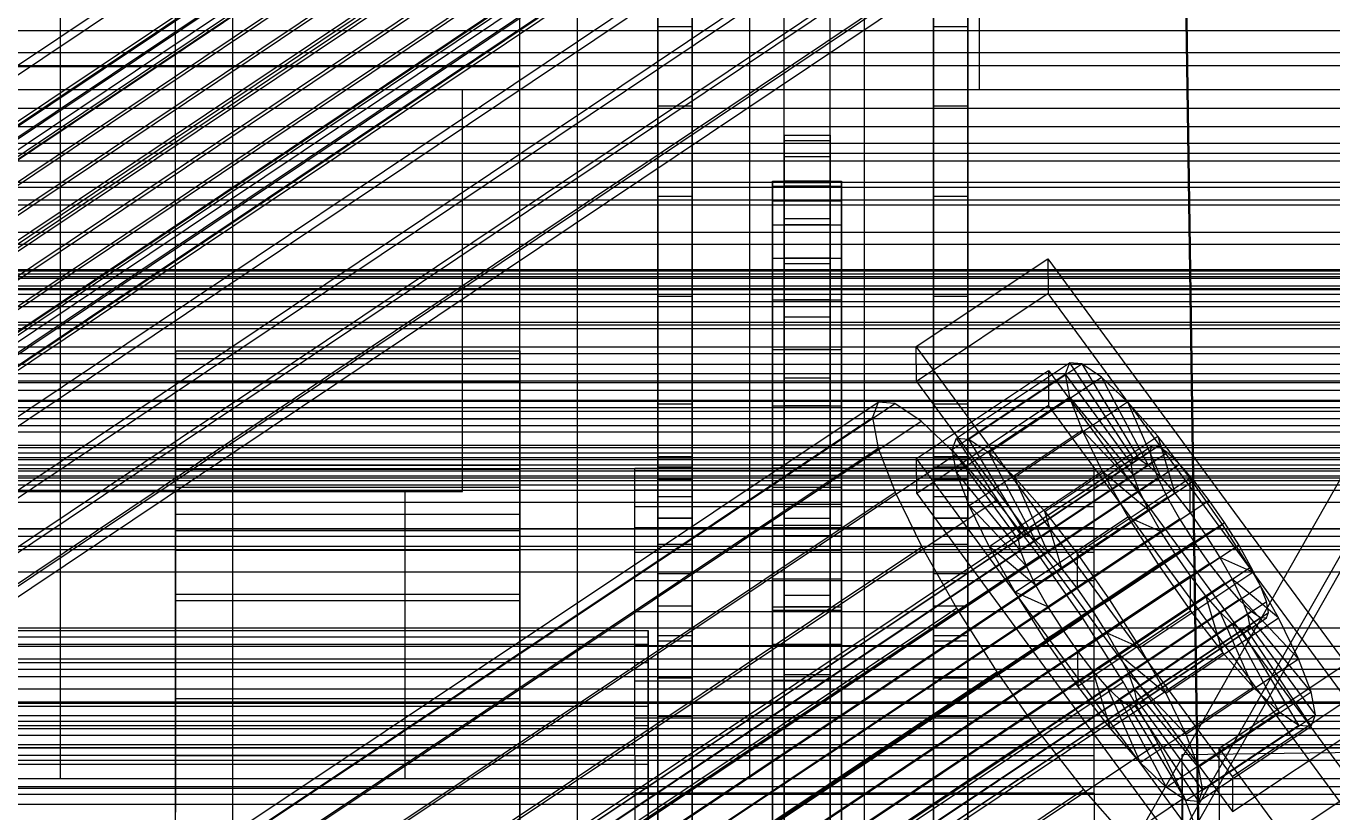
# Model space of a CAD drawing. Header units: millimetres. Extents: x -1970 to 59977, y -65068 to 6837.
# Drawn here: x 257 to 370.7, y -34822.9 to -34754.5 of the extents above; entities that cross this region are included whole.
import ezdxf

# ---------------------------------------------------------------- set-up
doc = ezdxf.new("R2010")
doc.units = ezdxf.units.MM
for name, color, linetype, lineweight in [('COTAS_O', 1, 'Continuous', 0), ('COTAS_P', 1, 'Continuous', 0), ('frontal_briquetadora', 7, 'Continuous', 0), ('frontal_C01', 7, 'Continuous', 0), ('frontal_C02', 7, 'Continuous', 0), ('frontal_C03', 7, 'Continuous', 0), ('frontal_C05', 7, 'Continuous', 0), ('frontal_dos-mix', 7, 'Continuous', 0), ('frontal_mezcladora', 7, 'Continuous', 0), ('frontal_tolva-C01', 7, 'Continuous', 0)]:
    doc.layers.add(name, color=color, linetype=linetype, lineweight=lineweight)
doc.dimstyles.new('R19_100', dxfattribs={"dimtxt": 250, "dimasz": 150, "dimexe": 150, "dimexo": 80, "dimgap": 100, "dimtad": 1, "dimtih": 1, "dimtoh": 1, "dimdsep": 46, "dimcen": 0.09, "dimadec": 0, "dimazin": 0, "dimtfac": 1, "dimtdec": 4, "dimtofl": 0, "dimtmove": 0, "dimatfit": 3, "dimfxl": 1, "dimtolj": 1, "dimtzin": 0, "dimarcsym": 0})

# ---------------------------------------------------------------- blocks, each defined once
blk = doc.blocks.new('*D37')
at = {"layer": 'COTAS_P', "color": 0, "lineweight": -2, "transparency": 16777216}
for p, q in [((-1750, -35420), (-1750, -34450)), ((2600, -35420), (2600, -34450)), ((-1600, -34600), (2450, -34600))]:
    blk.add_line(p, q, dxfattribs=at)
at = {"layer": 'COTAS_P', "color": 0, "transparency": 16777216}
for points in [[(-1600, -34575), (-1600, -34625), (-1750, -34600)], [(2450, -34575), (2450, -34625), (2600, -34600)]]:
    blk.add_solid(points, dxfattribs=at)
at = {"layer": 'Defpoints', "color": 0, "transparency": 16777216}
for p in [(2600, -34600), (-1750, -35500), (2600, -35500)]:
    blk.add_point(p, dxfattribs=at)
blk = doc.blocks.new('*D43')
at = {"layer": 'COTAS_O', "color": 0, "lineweight": -2, "transparency": 16777216}
for p, q in [((-650, -34820), (-650, -34050)), ((650, -34820), (650, -34050)), ((-500, -34200), (500, -34200))]:
    blk.add_line(p, q, dxfattribs=at)
at = {"layer": 'COTAS_O', "color": 0, "transparency": 16777216}
for points in [[(-500, -34175), (-500, -34225), (-650, -34200)], [(500, -34175), (500, -34225), (650, -34200)]]:
    blk.add_solid(points, dxfattribs=at)
at = {"layer": 'Defpoints', "color": 0, "transparency": 16777216}
for p in [(650, -34200), (-650, -34900), (650, -34900)]:
    blk.add_point(p, dxfattribs=at)

msp = doc.modelspace()

# ---------------------------------------------------------------- linework, layer by layer
at = {"layer": 'frontal_briquetadora'}
for p, q in [((320, -34760), (320, -34736)), ((320, -34760), (320, -34750)), ((340, -34760), (340, -34750)), ((-490, -34760), (490, -34760)), ((-490, -34760), (340, -34760)), ((320, -34760), (340, -34760)), ((320, -34760), (490, -34760))]:
    msp.add_line(p, q, dxfattribs=at)
at = {"layer": 'frontal_C01'}
for p, q in [((334.501, -34782.393), (345.969, -34774.74)), ((345.969, -34774.74), (345.981, -34777.783)), ((345.969, -34774.74), (373.501, -34812.183)), ((345.981, -34777.783), (334.513, -34785.437)), ((373.513, -34815.227), (345.981, -34777.783)), ((430, -34780.537), (-430, -34780.537)), ((334.513, -34785.437), (334.501, -34782.393)), ((362.033, -34819.837), (334.501, -34782.393)), ((338.005, -34790.367), (347.835, -34783.807)), ((339.088, -34790.453), (348.918, -34783.893)), ((347.835, -34783.807), (347.47, -34784.798)), ((348.918, -34783.893), (347.835, -34783.807)), ((347.835, -34783.807), (353.378, -34792.129)), ((350.645, -34785.05), (348.918, -34783.893)), ((348.918, -34783.893), (353.892, -34792.17)), ((430, -34785.537), (-430, -34785.537)), ((334.513, -34785.437), (362.045, -34822.88)), ((334.539, -34792.133), (346.008, -34784.48)), ((337.64, -34791.358), (347.47, -34784.798)), ((340.816, -34791.61), (350.645, -34785.05)), ((346.008, -34784.48), (346.02, -34787.523)), ((346.008, -34784.48), (373.539, -34821.923)), ((347.47, -34784.798), (353.205, -34792.599)), ((347.47, -34784.798), (347.847, -34786.8)), ((352.899, -34787.201), (350.645, -34785.05)), ((350.645, -34785.05), (354.71, -34792.719)), ((146.872, -34910.225), (331.181, -34787.227)), ((148.32, -34910.34), (332.629, -34787.342)), ((331.181, -34787.227), (330.692, -34788.553)), ((332.629, -34787.342), (331.181, -34787.227)), ((334.938, -34788.889), (332.629, -34787.342)), ((346.02, -34787.523), (334.551, -34795.177)), ((338.017, -34793.36), (347.847, -34786.8)), ((343.069, -34793.761), (352.899, -34787.201)), ((373.551, -34824.967), (346.02, -34787.523)), ((347.847, -34786.8), (353.384, -34793.547)), ((347.847, -34786.8), (348.941, -34789.676)), ((355.525, -34790.198), (352.899, -34787.201)), ((352.899, -34787.201), (355.777, -34793.737)), ((146.383, -34911.551), (330.692, -34788.553)), ((150.629, -34911.887), (334.938, -34788.889)), ((330.692, -34788.553), (331.197, -34791.229)), ((337.95, -34791.764), (334.938, -34788.889)), ((339.111, -34796.236), (348.941, -34789.676)), ((348.941, -34789.676), (353.902, -34794.91)), ((348.941, -34789.676), (350.678, -34793.229)), ((141.218, -34933.714), (355.017, -34791.036)), ((141.731, -34933.755), (355.53, -34791.077)), ((146.887, -34914.227), (331.197, -34791.229)), ((331.197, -34791.229), (332.659, -34795.073)), ((337.64, -34791.358), (338.005, -34790.367)), ((343.549, -34798.689), (338.005, -34790.367)), ((338.005, -34790.367), (339.088, -34790.453)), ((344.062, -34798.73), (339.088, -34790.453)), ((339.088, -34790.453), (340.816, -34791.61)), ((345.695, -34796.758), (355.525, -34790.198)), ((355.017, -34791.036), (354.844, -34791.506)), ((355.53, -34791.077), (355.017, -34791.036)), ((358.345, -34793.837), (355.525, -34790.198)), ((355.525, -34790.198), (357.021, -34795.157)), ((356.348, -34791.625), (355.53, -34791.077)), ((141.045, -34934.184), (354.844, -34791.506)), ((142.549, -34934.303), (356.348, -34791.625)), ((153.641, -34914.762), (337.95, -34791.764)), ((334.551, -34795.177), (334.539, -34792.133)), ((362.071, -34829.577), (334.539, -34792.133)), ((343.376, -34799.159), (337.64, -34791.358)), ((338.017, -34793.36), (337.64, -34791.358)), ((341.461, -34795.771), (337.95, -34791.764)), ((344.88, -34799.278), (340.816, -34791.61)), ((340.816, -34791.61), (343.069, -34793.761)), ((353.378, -34792.129), (343.549, -34798.689)), ((353.892, -34792.17), (344.062, -34798.73)), ((353.205, -34792.599), (353.378, -34792.129)), ((353.378, -34792.129), (353.892, -34792.17)), ((353.892, -34792.17), (354.71, -34792.719)), ((354.844, -34791.506), (355.022, -34792.454)), ((357.415, -34792.644), (356.348, -34791.625)), ((141.224, -34935.132), (355.022, -34792.454)), ((143.617, -34935.322), (357.415, -34792.644)), ((343.554, -34800.107), (338.017, -34793.36)), ((339.111, -34796.236), (338.017, -34793.36)), ((340.848, -34799.789), (350.678, -34793.229)), ((353.205, -34792.599), (343.376, -34799.159)), ((354.71, -34792.719), (344.88, -34799.278)), ((350.678, -34793.229), (354.725, -34796.593)), ((350.678, -34793.229), (352.938, -34797.218)), ((353.384, -34793.547), (353.205, -34792.599)), ((354.71, -34792.719), (355.777, -34793.737)), ((355.022, -34792.454), (355.541, -34793.816)), ((358.659, -34794.063), (357.415, -34792.644)), ((141.742, -34936.494), (355.541, -34793.816)), ((144.861, -34936.741), (358.659, -34794.063)), ((345.947, -34800.297), (343.069, -34793.761)), ((343.069, -34793.761), (345.695, -34796.758)), ((353.384, -34793.547), (343.554, -34800.107)), ((355.777, -34793.737), (345.947, -34800.297)), ((358.345, -34793.837), (348.515, -34800.397)), ((353.902, -34794.91), (353.384, -34793.547)), ((355.541, -34793.816), (356.363, -34795.499)), ((355.777, -34793.737), (357.021, -34795.157)), ((358.357, -34796.881), (358.345, -34793.837)), ((361.166, -34797.87), (358.345, -34793.837)), ((359.995, -34795.787), (358.659, -34794.063)), ((142.565, -34938.177), (356.363, -34795.499)), ((359.995, -34795.787), (146.196, -34938.465)), ((148.35, -34918.071), (332.659, -34795.073)), ((157.152, -34918.769), (341.461, -34795.771)), ((332.659, -34795.073), (334.981, -34799.823)), ((334.551, -34795.177), (362.083, -34832.62)), ((345.231, -34800.635), (341.461, -34795.771)), ((353.902, -34794.91), (344.073, -34801.469)), ((357.021, -34795.157), (347.191, -34801.717)), ((354.725, -34796.593), (353.902, -34794.91)), ((356.363, -34795.499), (357.434, -34797.389)), ((357.021, -34795.157), (358.357, -34796.881)), ((361.332, -34797.698), (359.995, -34795.787)), ((344.073, -34801.469), (339.111, -34796.236)), ((340.848, -34799.789), (339.111, -34796.236)), ((354.725, -34796.593), (344.895, -34803.152)), ((347.191, -34801.717), (345.695, -34796.758)), ((345.695, -34796.758), (348.515, -34800.397)), ((348.527, -34803.44), (358.357, -34796.881)), ((355.796, -34798.482), (354.725, -34796.593)), ((358.357, -34796.881), (359.693, -34798.791)), ((143.635, -34940.066), (357.434, -34797.389)), ((147.533, -34940.375), (361.332, -34797.698)), ((343.108, -34803.777), (352.938, -34797.218)), ((351.336, -34804.43), (361.166, -34797.87)), ((352.938, -34797.218), (355.796, -34798.482)), ((352.938, -34797.218), (355.569, -34801.37)), ((357.434, -34797.389), (358.68, -34799.356)), ((361.166, -34797.87), (359.693, -34798.791)), ((363.797, -34802.022), (361.166, -34797.87)), ((362.578, -34799.665), (361.332, -34797.698)), ((343.549, -34798.689), (343.376, -34799.159)), ((343.376, -34799.159), (343.554, -34800.107)), ((344.062, -34798.73), (343.549, -34798.689)), ((344.88, -34799.278), (344.062, -34798.73)), ((355.796, -34798.482), (345.966, -34805.042)), ((359.693, -34798.791), (349.863, -34805.351)), ((357.042, -34800.449), (355.796, -34798.482)), ((359.693, -34798.791), (360.939, -34800.758)), ((144.881, -34942.033), (358.68, -34799.356)), ((148.779, -34942.342), (362.578, -34799.665)), ((150.672, -34922.821), (334.981, -34799.823)), ((334.981, -34799.823), (338.003, -34805.155)), ((344.895, -34803.152), (340.848, -34799.789)), ((343.108, -34803.777), (340.848, -34799.789)), ((343.554, -34800.107), (344.073, -34801.469)), ((345.947, -34800.297), (344.88, -34799.278)), ((347.191, -34801.717), (345.947, -34800.297)), ((358.68, -34799.356), (360.017, -34801.266)), ((363.648, -34801.554), (362.578, -34799.665)), ((146.218, -34943.944), (360.017, -34801.266)), ((345.231, -34800.635), (160.922, -34923.633)), ((344.073, -34801.469), (344.895, -34803.152)), ((349.002, -34806.027), (345.231, -34800.635)), ((345.739, -34807.93), (355.569, -34801.37)), ((357.042, -34800.449), (347.212, -34807.009)), ((348.515, -34800.397), (348.527, -34803.44)), ((348.515, -34800.397), (351.336, -34804.43)), ((360.939, -34800.758), (351.109, -34807.318)), ((355.569, -34801.37), (357.042, -34800.449)), ((355.569, -34801.37), (358.39, -34805.403)), ((358.378, -34802.359), (357.042, -34800.449)), ((360.017, -34801.266), (361.352, -34802.99)), ((363.797, -34802.022), (360.939, -34800.758)), ((360.939, -34800.758), (362.01, -34802.647)), ((149.85, -34944.232), (363.648, -34801.554)), ((348.527, -34803.44), (347.191, -34801.717)), ((358.378, -34802.359), (348.548, -34808.919)), ((353.967, -34808.582), (363.797, -34802.022)), ((358.39, -34805.403), (358.378, -34802.359)), ((359.714, -34804.083), (358.378, -34802.359)), ((364.471, -34803.237), (363.648, -34801.554)), ((366.057, -34806.011), (363.797, -34802.022)), ((147.554, -34945.668), (361.352, -34802.99)), ((150.672, -34945.915), (364.471, -34803.237)), ((344.895, -34803.152), (345.966, -34805.042)), ((349.863, -34805.351), (348.527, -34803.44)), ((362.01, -34802.647), (352.18, -34809.207)), ((361.352, -34802.99), (362.596, -34804.409)), ((366.057, -34806.011), (362.01, -34802.647)), ((362.01, -34802.647), (362.833, -34804.33)), ((364.989, -34804.599), (364.471, -34803.237)), ((148.798, -34947.087), (362.596, -34804.409)), ((151.191, -34947.277), (364.989, -34804.599)), ((345.966, -34805.042), (343.108, -34803.777)), ((345.739, -34807.93), (343.108, -34803.777)), ((349.863, -34805.351), (351.336, -34804.43)), ((359.714, -34804.083), (349.884, -34810.643)), ((351.336, -34804.43), (353.967, -34808.582)), ((362.833, -34804.33), (353.003, -34810.89)), ((361.21, -34809.042), (359.714, -34804.083)), ((360.958, -34805.503), (359.714, -34804.083)), ((362.596, -34804.409), (363.664, -34805.428)), ((367.794, -34809.564), (362.833, -34804.33)), ((362.833, -34804.33), (363.351, -34805.692)), ((365.168, -34805.547), (364.989, -34804.599)), ((149.865, -34948.106), (363.664, -34805.428)), ((150.683, -34948.654), (364.482, -34805.976)), ((151.196, -34948.695), (364.995, -34806.017)), ((151.369, -34948.225), (365.168, -34805.547)), ((153.694, -34928.153), (338.003, -34805.155)), ((164.693, -34929.025), (349.002, -34806.027)), ((338.003, -34805.155), (341.52, -34810.706)), ((345.966, -34805.042), (347.212, -34807.009)), ((348.56, -34811.963), (358.39, -34805.403)), ((352.519, -34811.578), (349.002, -34806.027)), ((351.109, -34807.318), (349.863, -34805.351)), ((360.958, -34805.503), (351.128, -34812.063)), ((363.351, -34805.692), (353.521, -34812.252)), ((356.228, -34812.571), (366.057, -34806.011)), ((358.39, -34805.403), (361.21, -34809.042)), ((363.836, -34812.039), (360.958, -34805.503)), ((362.025, -34806.521), (360.958, -34805.503)), ((368.888, -34812.44), (363.351, -34805.692)), ((363.351, -34805.692), (363.53, -34806.641)), ((363.664, -34805.428), (364.482, -34805.976)), ((364.482, -34805.976), (364.995, -34806.017)), ((364.995, -34806.017), (365.168, -34805.547)), ((367.794, -34809.564), (366.057, -34806.011)), ((-311.15, -34807.113), (311.15, -34807.113)), ((311.15, -34807.665), (311.15, -34807.113)), ((311.15, -34807.113), (311.15, -34808.289)), ((347.212, -34807.009), (345.739, -34807.93)), ((347.212, -34807.009), (348.548, -34808.919)), ((362.025, -34806.521), (352.196, -34813.081)), ((362.843, -34807.07), (353.014, -34813.63)), ((363.357, -34807.11), (353.527, -34813.67)), ((363.53, -34806.641), (353.7, -34813.201)), ((366.09, -34814.19), (362.025, -34806.521)), ((362.843, -34807.07), (362.025, -34806.521)), ((367.817, -34815.347), (362.843, -34807.07)), ((363.357, -34807.11), (362.843, -34807.07)), ((363.53, -34806.641), (363.357, -34807.11)), ((368.9, -34815.433), (363.357, -34807.11)), ((369.265, -34814.441), (363.53, -34806.641)), ((-311.15, -34807.665), (311.15, -34807.665)), ((-311.15, -34808.289), (311.15, -34808.289)), ((311.15, -34809.909), (311.15, -34807.665)), ((311.15, -34808.289), (311.15, -34811.115)), ((348.56, -34811.963), (345.739, -34807.93)), ((352.18, -34809.207), (351.109, -34807.318)), ((351.109, -34807.318), (353.967, -34808.582)), ((348.548, -34808.919), (348.56, -34811.963)), ((348.548, -34808.919), (349.884, -34810.643)), ((351.38, -34815.602), (361.21, -34809.042)), ((353.003, -34810.89), (352.18, -34809.207)), ((352.18, -34809.207), (356.228, -34812.571)), ((353.967, -34808.582), (356.228, -34812.571)), ((361.21, -34809.042), (363.836, -34812.039)), ((-311.15, -34809.909), (311.15, -34809.909)), ((311.15, -34813.691), (311.15, -34809.909)), ((357.964, -34816.124), (367.794, -34809.564)), ((360.882, -34817.363), (372.35, -34809.71)), ((368.888, -34812.44), (367.794, -34809.564)), ((-311.15, -34811.115), (311.15, -34811.115)), ((157.211, -34933.704), (341.52, -34810.706)), ((168.21, -34934.576), (352.519, -34811.578)), ((311.15, -34811.115), (311.15, -34815.396)), ((341.52, -34810.706), (345.291, -34816.098)), ((349.884, -34810.643), (351.38, -34815.602)), ((349.884, -34810.643), (351.128, -34812.063)), ((355.541, -34816.91), (352.519, -34811.578)), ((353.521, -34812.252), (353.003, -34810.89)), ((353.003, -34810.89), (357.964, -34816.124)), ((351.38, -34815.602), (348.56, -34811.963)), ((351.128, -34812.063), (354.006, -34818.599)), ((351.128, -34812.063), (352.196, -34813.081)), ((353.7, -34813.201), (353.521, -34812.252)), ((353.521, -34812.252), (359.058, -34818.999)), ((354.006, -34818.599), (363.836, -34812.039)), ((356.228, -34812.571), (357.964, -34816.124)), ((359.058, -34818.999), (368.888, -34812.44)), ((373.501, -34812.183), (362.033, -34819.837)), ((363.836, -34812.039), (366.09, -34814.19)), ((369.265, -34814.441), (368.888, -34812.44)), ((-311.15, -34813.691), (311.15, -34813.691)), ((311.15, -34818.754), (311.15, -34813.691)), ((352.196, -34813.081), (356.26, -34820.749)), ((352.196, -34813.081), (353.014, -34813.63)), ((353.014, -34813.63), (357.987, -34821.907)), ((353.014, -34813.63), (353.527, -34813.67)), ((353.527, -34813.67), (353.7, -34813.201)), ((353.527, -34813.67), (359.07, -34821.993)), ((353.7, -34813.201), (359.436, -34821.001)), ((356.26, -34820.749), (366.09, -34814.19)), ((359.436, -34821.001), (369.265, -34814.441)), ((366.09, -34814.19), (367.817, -34815.347)), ((368.9, -34815.433), (369.265, -34814.441)), ((-311.15, -34815.396), (311.15, -34815.396)), ((160.982, -34939.096), (345.291, -34816.098)), ((311.15, -34815.396), (311.15, -34820.842)), ((345.291, -34816.098), (349.061, -34820.962)), ((354.006, -34818.599), (351.38, -34815.602)), ((357.964, -34816.124), (359.058, -34818.999)), ((357.987, -34821.907), (367.817, -34815.347)), ((359.07, -34821.993), (368.9, -34815.433)), ((362.045, -34822.88), (373.513, -34815.227)), ((367.817, -34815.347), (368.9, -34815.433)), ((171.232, -34939.908), (355.541, -34816.91)), ((357.863, -34821.66), (355.541, -34816.91)), ((360.939, -34831.973), (360.882, -34817.363)), ((366.618, -34825.164), (360.882, -34817.363)), ((357.646, -34817.919), (375.644, -34817.676)), ((357.646, -34824.007), (357.646, -34817.919)), ((360.514, -35010.919), (357.646, -34817.919)), ((378.086, -34817.511), (366.618, -34825.164)), ((-311.15, -34818.754), (311.15, -34818.754)), ((311.15, -34824.753), (311.15, -34818.754)), ((356.26, -34820.749), (354.006, -34818.599)), ((359.058, -34818.999), (359.436, -34821.001)), ((357.987, -34821.907), (356.26, -34820.749)), ((362.033, -34819.837), (362.045, -34822.88)), ((-311.15, -34820.842), (311.15, -34820.842)), ((164.752, -34943.961), (349.061, -34820.962)), ((173.554, -34944.658), (357.863, -34821.66)), ((311.15, -34820.842), (311.15, -34827.082)), ((349.061, -34820.962), (352.572, -34824.969)), ((359.326, -34825.504), (357.863, -34821.66)), ((359.07, -34821.993), (357.987, -34821.907)), ((359.436, -34821.001), (359.07, -34821.993))]:
    msp.add_line(p, q, dxfattribs=at)
at = {"layer": 'frontal_C02'}
for p, q in [((141.218, -34839.858), (355.017, -34696.617)), ((141.731, -34839.928), (355.53, -34696.687)), ((141.045, -34840.299), (354.844, -34697.057)), ((141.224, -34841.22), (355.022, -34697.978)), ((142.549, -34840.503), (356.348, -34697.262)), ((143.617, -34841.545), (357.415, -34698.304)), ((141.742, -34842.558), (355.541, -34699.317)), ((144.861, -34842.982), (358.659, -34699.741)), ((142.565, -34844.223), (356.363, -34700.982)), ((359.995, -34701.476), (146.196, -34844.717)), ((157.152, -34825.149), (341.461, -34701.666)), ((143.635, -34846.101), (357.434, -34702.86)), ((147.533, -34846.631), (361.332, -34703.39)), ((144.881, -34848.064), (358.68, -34704.822)), ((148.779, -34848.594), (362.578, -34705.352)), ((150.672, -34828.652), (334.981, -34705.168)), ((146.218, -34849.978), (360.017, -34706.736)), ((345.231, -34706.561), (160.922, -34830.045)), ((149.85, -34850.472), (363.648, -34707.23)), ((147.554, -34851.713), (361.352, -34708.471)), ((150.672, -34852.137), (364.471, -34708.895)), ((148.798, -34853.15), (362.596, -34709.908)), ((151.191, -34853.475), (364.989, -34710.234)), ((153.694, -34833.951), (338.003, -34710.467)), ((149.865, -34854.192), (363.664, -34710.95)), ((150.683, -34854.767), (364.482, -34711.526)), ((151.196, -34854.837), (364.995, -34711.595)), ((151.369, -34854.396), (365.168, -34711.155)), ((164.693, -34835.447), (349.002, -34711.963)), ((157.211, -34839.491), (341.52, -34716.007)), ((168.21, -34840.986), (352.519, -34717.502)), ((160.982, -34844.892), (345.291, -34721.408)), ((171.232, -34846.286), (355.541, -34722.802)), ((360.514, -34917.476), (357.646, -34723.709)), ((164.752, -34849.788), (349.061, -34726.304)), ((173.554, -34850.985), (357.863, -34727.501)), ((360.514, -34923.322), (357.646, -34729.554)), ((168.263, -34853.844), (352.572, -34730.36)), ((175.016, -34854.762), (359.326, -34731.279)), ((171.275, -34856.784), (355.584, -34733.3)), ((175.521, -34857.362), (359.83, -34733.878)), ((173.584, -34858.408), (357.893, -34734.924)), ((175.032, -34858.605), (359.341, -34735.121)), ((430, -34793.253), (-430, -34793.253)), ((430, -34798.253), (-430, -34798.253))]:
    msp.add_line(p, q, dxfattribs=at)
at = {"layer": 'frontal_C03'}
for p, q in [((1250, -34754.896), (-1250, -34754.896)), ((-1250, -34756.79), (1250, -34756.79)), ((-1250, -34757.92), (1250, -34757.92)), ((-1250, -34761.639), (1250, -34761.639)), ((-1250, -34763.236), (1250, -34763.236)), ((1250, -34764.703), (-1250, -34764.703)), ((1250, -34765.584), (-1250, -34765.584)), ((1250, -34766.237), (-1250, -34766.237)), ((-1250, -34768.083), (1250, -34768.083)), ((1250, -34768.545), (-1250, -34768.545)), ((-1250, -34769.602), (1250, -34769.602)), ((-1250, -34770.038), (1250, -34770.038)), ((1250, -34772.454), (-1250, -34772.454)), ((1250, -34773.512), (-1250, -34773.512)), ((-1268, -34776.056), (1268, -34776.056)), ((-1268, -34776.28), (1268, -34776.28)), ((-1268, -34776.445), (1268, -34776.445)), ((-1250, -34775.683), (1250, -34775.683)), ((1250, -34775.819), (-1250, -34775.819)), ((1250, -34776.473), (-1250, -34776.473)), ((-1268, -34777.102), (1268, -34777.102)), ((-1268, -34777.42), (1268, -34777.42)), ((1250, -34777.354), (-1250, -34777.354)), ((-1268, -34778.466), (1268, -34778.466)), ((1250, -34777.864), (-1250, -34777.864)), ((-1268, -34778.915), (1268, -34778.915)), ((-1268, -34780.278), (1268, -34780.278)), ((-1268, -34780.828), (1268, -34780.828)), ((-1268, -34782.416), (1268, -34782.416)), ((1268, -34783.029), (-1268, -34783.029)), ((-1250, -34783.921), (1250, -34783.921)), ((-1268, -34784.733), (1268, -34784.733)), ((-1268, -34785.368), (1268, -34785.368)), ((-1250, -34786.18), (1250, -34786.18)), ((-1268, -34787.072), (1268, -34787.072)), ((-1268, -34787.685), (1268, -34787.685)), ((1250, -34787.16), (-1250, -34787.16)), ((1250, -34788.042), (-1250, -34788.042)), ((1250, -34788.695), (-1250, -34788.695)), ((-1268, -34789.273), (1268, -34789.273)), ((-1268, -34789.823), (1268, -34789.823)), ((-1268, -34791.186), (1268, -34791.186)), ((1250, -34791.003), (-1250, -34791.003)), ((-1268, -34791.635), (1268, -34791.635)), ((-1250, -34792.06), (1250, -34792.06)), ((-1250, -34792.237), (1250, -34792.237)), ((-1268, -34792.681), (1268, -34792.681)), ((-1268, -34792.999), (1268, -34792.999)), ((-1268, -34793.656), (1268, -34793.656)), ((-1268, -34793.821), (1268, -34793.821)), ((-1268, -34794.045), (1268, -34794.045)), ((-1250, -34794.418), (1250, -34794.418)), ((1250, -34794.912), (-1250, -34794.912)), ((1250, -34795.969), (-1250, -34795.969)), ((1250, -34798.277), (-1250, -34798.277)), ((1250, -34798.93), (-1250, -34798.93)), ((1250, -34799.812), (-1250, -34799.812)), ((-1250, -34800.063), (1250, -34800.063)), ((-1250, -34802.018), (1250, -34802.018)), ((-1250, -34806.865), (1250, -34806.865)), ((-1250, -34808.462), (1250, -34808.462)), ((1250, -34809.618), (-1250, -34809.618)), ((1250, -34810.499), (-1250, -34810.499)), ((1250, -34811.153), (-1250, -34811.153)), ((-1250, -34812.182), (1250, -34812.182)), ((-1250, -34813.311), (1250, -34813.311)), ((1250, -34813.46), (-1250, -34813.46)), ((-1250, -34814.517), (1250, -34814.517)), ((-1250, -34815.649), (1250, -34815.649)), ((-1250, -34816.233), (1250, -34816.233)), ((-1250, -34817.031), (1250, -34817.031)), ((1250, -34817.37), (-1250, -34817.37)), ((1250, -34818.427), (-1250, -34818.427)), ((1250, -34820.734), (-1250, -34820.734)), ((1250, -34821.388), (-1250, -34821.388)), ((1250, -34822.269), (-1250, -34822.269))]:
    msp.add_line(p, q, dxfattribs=at)
at = {"layer": 'frontal_C05'}
for p, q in [((312, -34818), (312, -34575)), ((315, -34818), (315, -34575)), ((323, -34818), (323, -34575)), ((327, -34818), (327, -34575)), ((336, -34818), (336, -34575)), ((339, -34818), (339, -34575)), ((270, -34858), (270, -34730)), ((305, -34858), (305, -34730)), ((315, -34858), (315, -34730)), ((330, -34858), (330, -34730)), ((312, -34792), (312, -34738)), ((312, -34792.222), (312, -34738.684)), ((315, -34738), (315, -34792)), ((315, -34738.684), (315, -34792.222)), ((336, -34792), (336, -34738)), ((336, -34792.222), (336, -34738.684)), ((339, -34738), (339, -34792)), ((339, -34738.684), (339, -34792.222)), ((312, -34792.886), (312, -34740.726)), ((315, -34740.726), (315, -34792.886)), ((336, -34792.886), (336, -34740.726)), ((339, -34740.726), (339, -34792.886)), ((312, -34793.979), (312, -34744.09)), ((315, -34744.09), (315, -34793.979)), ((336, -34793.979), (336, -34744.09)), ((339, -34744.09), (339, -34793.979)), ((312, -34795.483), (312, -34748.718)), ((312, -34748.718), (312, -34754.532)), ((315, -34754.532), (315, -34748.718)), ((315, -34748.718), (315, -34795.483)), ((336, -34795.483), (336, -34748.718)), ((336, -34748.718), (336, -34754.532)), ((339, -34754.532), (339, -34748.718)), ((339, -34748.718), (339, -34795.483)), ((300, -34758), (300, -34750)), ((312, -34797.373), (312, -34754.532)), ((312, -34754.532), (312, -34761.431)), ((312, -34754.532), (315, -34754.532)), ((315, -34761.431), (315, -34754.532)), ((315, -34754.532), (315, -34797.373)), ((336, -34797.373), (336, -34754.532)), ((336, -34754.532), (336, -34761.431)), ((336, -34754.532), (339, -34754.532)), ((339, -34761.431), (339, -34754.532)), ((339, -34754.532), (339, -34797.373)), ((-300, -34758), (300, -34758)), ((270, -34758), (300, -34758)), ((270, -34858), (270, -34758)), ((300, -34858), (300, -34758)), ((312, -34799.615), (312, -34761.431)), ((312, -34761.431), (312, -34769.299)), ((312, -34761.431), (315, -34761.431)), ((315, -34769.299), (315, -34761.431)), ((315, -34761.431), (315, -34799.615)), ((336, -34799.615), (336, -34761.431)), ((336, -34761.431), (336, -34769.299)), ((336, -34761.431), (339, -34761.431)), ((339, -34769.299), (339, -34761.431)), ((339, -34761.431), (339, -34799.615)), ((323, -34768), (323, -34764)), ((323, -34764), (323, -34764.462)), ((323, -34764), (327, -34764)), ((323, -34768.428), (323, -34764.462)), ((323, -34764.462), (323, -34765.84)), ((323, -34764.462), (327, -34764.462)), ((327, -34764.462), (327, -34764)), ((327, -34764), (327, -34768)), ((327, -34765.84), (327, -34764.462)), ((327, -34764.462), (327, -34768.428)), ((323, -34769.704), (323, -34765.84)), ((323, -34765.84), (323, -34768.111)), ((323, -34765.84), (327, -34765.84)), ((327, -34768.111), (327, -34765.84)), ((327, -34765.84), (327, -34769.704)), ((322, -34792.75), (322, -34768)), ((322, -34768), (322, -34768.428)), ((322, -34768), (328, -34768)), ((322, -34792.966), (322, -34768.428)), ((322, -34768.428), (322, -34769.704)), ((322, -34768.428), (328, -34768.428)), ((323, -34768.428), (323, -34768)), ((327, -34768), (323, -34768)), ((323, -34771.806), (323, -34768.111)), ((323, -34768.111), (323, -34771.235)), ((323, -34768.111), (327, -34768.111)), ((323, -34769.704), (323, -34768.428)), ((327, -34768.428), (323, -34768.428)), ((327, -34768), (327, -34768.428)), ((327, -34771.235), (327, -34768.111)), ((327, -34768.111), (327, -34771.806)), ((327, -34768.428), (327, -34769.704)), ((328, -34768.428), (328, -34768)), ((328, -34768), (328, -34792.75)), ((328, -34769.704), (328, -34768.428)), ((328, -34768.428), (328, -34792.966)), ((312, -34802.172), (312, -34769.299)), ((312, -34769.299), (312, -34778)), ((312, -34769.299), (315, -34769.299)), ((315, -34778), (315, -34769.299)), ((315, -34769.299), (315, -34802.172)), ((336, -34802.172), (336, -34769.299)), ((336, -34769.299), (336, -34778)), ((336, -34769.299), (339, -34769.299)), ((339, -34778), (339, -34769.299)), ((339, -34769.299), (339, -34802.172)), ((322, -34793.61), (322, -34769.704)), ((322, -34769.704), (322, -34771.806)), ((322, -34769.704), (328, -34769.704)), ((323, -34771.806), (323, -34769.704)), ((327, -34769.704), (323, -34769.704)), ((327, -34769.704), (327, -34771.806)), ((328, -34771.806), (328, -34769.704)), ((328, -34769.704), (328, -34793.61)), ((322, -34794.672), (322, -34771.806)), ((322, -34771.806), (322, -34774.699)), ((322, -34771.806), (328, -34771.806)), ((323, -34774.699), (323, -34771.235)), ((323, -34771.235), (323, -34775.159)), ((323, -34771.235), (327, -34771.235)), ((323, -34774.699), (323, -34771.806)), ((327, -34771.806), (323, -34771.806)), ((327, -34775.159), (327, -34771.235)), ((327, -34771.235), (327, -34774.699)), ((327, -34771.806), (327, -34774.699)), ((328, -34774.699), (328, -34771.806)), ((328, -34771.806), (328, -34794.672)), ((322, -34796.133), (322, -34774.699)), ((322, -34774.699), (322, -34778.332)), ((322, -34774.699), (328, -34774.699)), ((323, -34778.332), (323, -34774.699)), ((327, -34774.699), (323, -34774.699)), ((323, -34778.332), (323, -34775.159)), ((323, -34775.159), (323, -34779.816)), ((323, -34775.159), (327, -34775.159)), ((327, -34774.699), (327, -34778.332)), ((327, -34779.816), (327, -34775.159)), ((327, -34775.159), (327, -34778.332)), ((328, -34778.332), (328, -34774.699)), ((328, -34774.699), (328, -34796.133)), ((312, -34805), (312, -34778)), ((312, -34778), (312, -34787.385)), ((312, -34778), (315, -34778)), ((315, -34787.385), (315, -34778)), ((315, -34778), (315, -34805)), ((322, -34797.968), (322, -34778.332)), ((322, -34778.332), (322, -34782.645)), ((322, -34778.332), (328, -34778.332)), ((323, -34782.645), (323, -34778.332)), ((327, -34778.332), (323, -34778.332)), ((327, -34778.332), (327, -34782.645)), ((328, -34782.645), (328, -34778.332)), ((328, -34778.332), (328, -34797.968)), ((336, -34805), (336, -34778)), ((336, -34778), (336, -34787.385)), ((336, -34778), (339, -34778)), ((339, -34787.385), (339, -34778)), ((339, -34778), (339, -34805)), ((323, -34782.645), (323, -34779.816)), ((323, -34779.816), (323, -34785.127)), ((323, -34779.816), (327, -34779.816)), ((327, -34785.127), (327, -34779.816)), ((327, -34779.816), (327, -34782.645)), ((270, -34792.75), (270, -34782.75)), ((270, -34782.75), (270, -34783.427)), ((270, -34782.75), (300, -34782.75)), ((300, -34783.427), (300, -34782.75)), ((300, -34782.75), (300, -34792.75)), ((322, -34800.146), (322, -34782.645)), ((322, -34782.645), (322, -34787.562)), ((322, -34782.645), (328, -34782.645)), ((323, -34787.562), (323, -34782.645)), ((327, -34782.645), (323, -34782.645)), ((327, -34782.645), (327, -34787.562)), ((328, -34787.562), (328, -34782.645)), ((328, -34782.645), (328, -34800.146)), ((270, -34793.235), (270, -34783.427)), ((270, -34783.427), (270, -34785.433)), ((270, -34783.427), (300, -34783.427)), ((300, -34785.433), (300, -34783.427)), ((300, -34783.427), (300, -34793.235)), ((270, -34794.672), (270, -34785.433)), ((270, -34785.433), (270, -34788.691)), ((270, -34785.433), (300, -34785.433)), ((300, -34788.691), (300, -34785.433)), ((300, -34785.433), (300, -34794.672)), ((323, -34787.562), (323, -34785.127)), ((323, -34785.127), (323, -34791)), ((323, -34785.127), (327, -34785.127)), ((327, -34791), (327, -34785.127)), ((327, -34785.127), (327, -34787.562)), ((312, -34808.05), (312, -34787.385)), ((312, -34787.385), (312, -34797.294)), ((312, -34787.385), (315, -34787.385)), ((315, -34797.294), (315, -34787.385)), ((315, -34787.385), (315, -34808.05)), ((322, -34802.629), (322, -34787.562)), ((322, -34787.562), (322, -34793)), ((322, -34787.562), (328, -34787.562)), ((323, -34793), (323, -34787.562)), ((327, -34787.562), (323, -34787.562)), ((327, -34787.562), (327, -34793)), ((328, -34793), (328, -34787.562)), ((328, -34787.562), (328, -34802.629)), ((336, -34808.05), (336, -34787.385)), ((336, -34787.385), (336, -34797.294)), ((336, -34787.385), (339, -34787.385)), ((339, -34797.294), (339, -34787.385)), ((339, -34787.385), (339, -34808.05)), ((270, -34797.005), (270, -34788.691)), ((270, -34788.691), (270, -34793.074)), ((270, -34788.691), (300, -34788.691)), ((300, -34793.074), (300, -34788.691)), ((300, -34788.691), (300, -34797.005)), ((323, -34793), (323, -34791)), ((323, -34791), (323, -34797.335)), ((323, -34791), (327, -34791)), ((327, -34797.335), (327, -34791)), ((327, -34791), (327, -34793)), ((312, -34792.222), (312, -34792)), ((315, -34792), (312, -34792)), ((312, -34792.886), (312, -34792.222)), ((315, -34792.222), (312, -34792.222)), ((315, -34792), (315, -34792.222)), ((315, -34792.222), (315, -34792.886)), ((336, -34792.222), (336, -34792)), ((339, -34792), (336, -34792)), ((336, -34792.886), (336, -34792.222)), ((339, -34792.222), (336, -34792.222)), ((339, -34792), (339, -34792.222)), ((339, -34792.222), (339, -34792.886)), ((270, -34793.235), (270, -34792.75)), ((300, -34792.75), (270, -34792.75)), ((270, -34800.146), (270, -34793.074)), ((270, -34793.074), (270, -34798.416)), ((270, -34793.074), (300, -34793.074)), ((270, -34794.672), (270, -34793.235)), ((300, -34793.235), (270, -34793.235)), ((300, -34792.75), (300, -34793.235)), ((300, -34798.416), (300, -34793.074)), ((300, -34793.074), (300, -34800.146)), ((300, -34793.235), (300, -34794.672)), ((310, -34793.214), (310, -34793)), ((350, -34793), (310, -34793)), ((310, -34793.852), (310, -34793.214)), ((350, -34793.214), (310, -34793.214)), ((312, -34793.979), (312, -34792.886)), ((315, -34792.886), (312, -34792.886)), ((315, -34792.886), (315, -34793.979)), ((322, -34792.966), (322, -34792.75)), ((328, -34792.75), (322, -34792.75)), ((322, -34793.61), (322, -34792.966)), ((328, -34792.966), (322, -34792.966)), ((322, -34805.375), (322, -34793)), ((322, -34793), (322, -34798.866)), ((322, -34793), (328, -34793)), ((323, -34798.866), (323, -34793)), ((327, -34793), (323, -34793)), ((327, -34793), (327, -34798.866)), ((328, -34792.75), (328, -34792.966)), ((328, -34792.966), (328, -34793.61)), ((328, -34798.866), (328, -34793)), ((328, -34793), (328, -34805.375)), ((336, -34793.979), (336, -34792.886)), ((339, -34792.886), (336, -34792.886)), ((339, -34792.886), (339, -34793.979)), ((350, -34793.214), (350, -34793)), ((350, -34793.852), (350, -34793.214)), ((310, -34798.454), (310, -34793.627)), ((310, -34794.903), (310, -34793.852)), ((350, -34793.852), (310, -34793.852)), ((312, -34795.483), (312, -34793.979)), ((315, -34793.979), (312, -34793.979)), ((315, -34793.979), (315, -34795.483)), ((322, -34794.672), (322, -34793.61)), ((328, -34793.61), (322, -34793.61)), ((328, -34793.61), (328, -34794.672)), ((336, -34795.483), (336, -34793.979)), ((339, -34793.979), (336, -34793.979)), ((339, -34793.979), (339, -34795.483)), ((350, -34794.903), (350, -34793.852)), ((270, -34797.005), (270, -34794.672)), ((300, -34794.672), (270, -34794.672)), ((300, -34794.672), (300, -34797.005)), ((310, -34796.349), (310, -34794.903)), ((350, -34794.903), (310, -34794.903)), ((312, -34797.373), (312, -34795.483)), ((315, -34795.483), (312, -34795.483)), ((315, -34795.483), (315, -34797.373)), ((322, -34796.133), (322, -34794.672)), ((328, -34794.672), (322, -34794.672)), ((328, -34794.672), (328, -34796.133)), ((336, -34797.373), (336, -34795.483)), ((339, -34795.483), (336, -34795.483)), ((339, -34795.483), (339, -34797.373)), ((350, -34796.349), (350, -34794.903)), ((310, -34798.166), (310, -34796.349)), ((350, -34796.349), (310, -34796.349)), ((322, -34797.968), (322, -34796.133)), ((328, -34796.133), (322, -34796.133)), ((328, -34796.133), (328, -34797.968)), ((350, -34798.166), (350, -34796.349)), ((270, -34800.146), (270, -34797.005)), ((300, -34797.005), (270, -34797.005)), ((300, -34797.005), (300, -34800.146)), ((312, -34811.271), (312, -34797.294)), ((312, -34797.294), (312, -34807.558)), ((312, -34797.294), (315, -34797.294)), ((312, -34799.615), (312, -34797.373)), ((315, -34797.373), (312, -34797.373)), ((315, -34807.558), (315, -34797.294)), ((315, -34797.294), (315, -34811.271)), ((315, -34797.373), (315, -34799.615)), ((322, -34800.146), (322, -34797.968)), ((328, -34797.968), (322, -34797.968)), ((323, -34798.866), (323, -34797.335)), ((323, -34797.335), (323, -34804.024)), ((323, -34797.335), (327, -34797.335)), ((327, -34804.024), (327, -34797.335)), ((327, -34797.335), (327, -34798.866)), ((328, -34797.968), (328, -34800.146)), ((336, -34811.271), (336, -34797.294)), ((336, -34797.294), (336, -34807.558)), ((336, -34797.294), (339, -34797.294)), ((336, -34799.615), (336, -34797.373)), ((339, -34797.373), (336, -34797.373)), ((339, -34807.558), (339, -34797.294)), ((339, -34797.294), (339, -34811.271)), ((339, -34797.373), (339, -34799.615)), ((270, -34803.972), (270, -34798.416)), ((270, -34798.416), (270, -34804.51)), ((270, -34798.416), (300, -34798.416)), ((300, -34804.51), (300, -34798.416)), ((300, -34798.416), (300, -34803.972)), ((310, -34800.322), (310, -34798.166)), ((350, -34798.166), (310, -34798.166)), ((310, -34807.153), (310, -34798.454)), ((322, -34808.337), (322, -34798.866)), ((322, -34798.866), (322, -34805.059)), ((322, -34798.866), (328, -34798.866)), ((323, -34805.059), (323, -34798.866)), ((327, -34798.866), (323, -34798.866)), ((327, -34798.866), (327, -34805.059)), ((328, -34805.059), (328, -34798.866)), ((328, -34798.866), (328, -34808.337)), ((350, -34800.322), (350, -34798.166)), ((270, -34803.972), (270, -34800.146)), ((300, -34800.146), (270, -34800.146)), ((300, -34800.146), (300, -34803.972)), ((310, -34802.781), (310, -34800.322)), ((350, -34800.322), (310, -34800.322)), ((312, -34802.172), (312, -34799.615)), ((315, -34799.615), (312, -34799.615)), ((315, -34799.615), (315, -34802.172)), ((322, -34802.629), (322, -34800.146)), ((328, -34800.146), (322, -34800.146)), ((328, -34800.146), (328, -34802.629)), ((336, -34802.172), (336, -34799.615)), ((339, -34799.615), (336, -34799.615)), ((339, -34799.615), (339, -34802.172)), ((350, -34802.781), (350, -34800.322)), ((312, -34805), (312, -34802.172)), ((315, -34802.172), (312, -34802.172)), ((315, -34802.172), (315, -34805)), ((336, -34805), (336, -34802.172)), ((339, -34802.172), (336, -34802.172)), ((339, -34802.172), (339, -34805)), ((310, -34805.5), (310, -34802.781)), ((350, -34802.781), (310, -34802.781)), ((322, -34805.375), (322, -34802.629)), ((328, -34802.629), (322, -34802.629)), ((328, -34802.629), (328, -34805.375)), ((350, -34805.5), (350, -34802.781)), ((270, -34808.337), (270, -34803.972)), ((300, -34803.972), (270, -34803.972)), ((270, -34808.337), (270, -34804.51)), ((270, -34804.51), (270, -34811.123)), ((270, -34804.51), (300, -34804.51)), ((300, -34803.972), (300, -34808.337)), ((300, -34811.123), (300, -34804.51)), ((300, -34804.51), (300, -34808.337)), ((323, -34805.059), (323, -34804.024)), ((323, -34804.024), (323, -34810.952)), ((323, -34804.024), (327, -34804.024)), ((327, -34810.952), (327, -34804.024)), ((327, -34804.024), (327, -34805.059)), ((310, -34808.433), (310, -34805.5)), ((350, -34805.5), (310, -34805.5)), ((312, -34808.05), (312, -34805)), ((315, -34805), (312, -34805)), ((315, -34805), (315, -34808.05)), ((322, -34811.465), (322, -34805.059)), ((322, -34805.059), (322, -34811.474)), ((322, -34805.059), (328, -34805.059)), ((322, -34808.337), (322, -34805.375)), ((328, -34805.375), (322, -34805.375)), ((323, -34811.474), (323, -34805.059)), ((327, -34805.059), (323, -34805.059)), ((327, -34805.059), (327, -34811.474)), ((328, -34811.474), (328, -34805.059)), ((328, -34805.059), (328, -34811.465)), ((328, -34805.375), (328, -34808.337)), ((336, -34808.05), (336, -34805)), ((339, -34805), (336, -34805)), ((339, -34805), (339, -34808.05)), ((350, -34808.433), (350, -34805.5)), ((310, -34818), (310, -34807.153)), ((312, -34814.606), (312, -34807.558)), ((312, -34807.558), (312, -34818)), ((312, -34807.558), (315, -34807.558)), ((312, -34811.271), (312, -34808.05)), ((315, -34808.05), (312, -34808.05)), ((315, -34818), (315, -34807.558)), ((315, -34807.558), (315, -34814.606)), ((315, -34808.05), (315, -34811.271)), ((336, -34814.606), (336, -34807.558)), ((336, -34807.558), (336, -34818)), ((336, -34807.558), (339, -34807.558)), ((336, -34811.271), (336, -34808.05)), ((339, -34808.05), (336, -34808.05)), ((339, -34818), (339, -34807.558)), ((339, -34807.558), (339, -34814.606)), ((339, -34808.05), (339, -34811.271)), ((270, -34813.074), (270, -34808.337)), ((300, -34808.337), (270, -34808.337)), ((300, -34808.337), (300, -34813.074)), ((310, -34811.53), (310, -34808.433)), ((350, -34808.433), (310, -34808.433)), ((322, -34811.465), (322, -34808.337)), ((328, -34808.337), (322, -34808.337)), ((328, -34808.337), (328, -34811.465)), ((350, -34811.53), (350, -34808.433)), ((270, -34813.074), (270, -34811.123)), ((270, -34811.123), (270, -34818)), ((270, -34811.123), (300, -34811.123)), ((300, -34818), (300, -34811.123)), ((300, -34811.123), (300, -34813.074)), ((310, -34814.737), (310, -34811.53)), ((350, -34811.53), (310, -34811.53)), ((312, -34814.606), (312, -34811.271)), ((315, -34811.271), (312, -34811.271)), ((315, -34811.271), (315, -34814.606)), ((322, -34814.704), (322, -34811.465)), ((328, -34811.465), (322, -34811.465)), ((322, -34814.704), (322, -34811.474)), ((322, -34811.474), (322, -34818)), ((322, -34811.474), (328, -34811.474)), ((323, -34811.474), (323, -34810.952)), ((323, -34810.952), (323, -34818)), ((323, -34810.952), (327, -34810.952)), ((323, -34818), (323, -34811.474)), ((327, -34811.474), (323, -34811.474)), ((327, -34818), (327, -34810.952)), ((327, -34810.952), (327, -34811.474)), ((327, -34811.474), (327, -34818)), ((328, -34811.465), (328, -34814.704)), ((328, -34818), (328, -34811.474)), ((328, -34811.474), (328, -34814.704)), ((336, -34814.606), (336, -34811.271)), ((339, -34811.271), (336, -34811.271)), ((339, -34811.271), (339, -34814.606)), ((350, -34814.737), (350, -34811.53)), ((270, -34818), (270, -34813.074)), ((300, -34813.074), (270, -34813.074)), ((300, -34813.074), (300, -34818)), ((310, -34818), (310, -34814.737)), ((350, -34814.737), (310, -34814.737)), ((312, -34818), (312, -34814.606)), ((315, -34814.606), (312, -34814.606)), ((315, -34814.606), (315, -34818)), ((322, -34818), (322, -34814.704)), ((328, -34814.704), (322, -34814.704)), ((328, -34814.704), (328, -34818)), ((336, -34818), (336, -34814.606)), ((339, -34814.606), (336, -34814.606)), ((339, -34814.606), (339, -34818)), ((350, -34818), (350, -34814.737)), ((310, -34818), (250, -34818)), ((270, -34818), (300, -34818)), ((270, -34818), (270, -34822.926)), ((270, -34824.877), (270, -34818)), ((300, -34818), (300, -34824.877)), ((300, -34822.926), (300, -34818)), ((310, -34818), (310, -34828.847)), ((310, -34818), (310, -34821.263)), ((310, -34818), (350, -34818)), ((312, -34818), (315, -34818)), ((312, -34818), (312, -34821.394)), ((312, -34828.442), (312, -34818)), ((315, -34818), (315, -34828.442)), ((315, -34821.394), (315, -34818)), ((315, -34818), (336, -34818)), ((322, -34818), (328, -34818)), ((322, -34818), (322, -34821.296)), ((322, -34824.526), (322, -34818)), ((323, -34818), (327, -34818)), ((323, -34818), (323, -34824.526)), ((323, -34825.048), (323, -34818)), ((327, -34818), (327, -34825.048)), ((327, -34824.526), (327, -34818)), ((328, -34818), (328, -34824.526)), ((328, -34821.296), (328, -34818)), ((336, -34818), (339, -34818)), ((336, -34818), (336, -34821.394)), ((336, -34828.442), (336, -34818)), ((339, -34818), (339, -34828.442)), ((339, -34821.394), (339, -34818)), ((350, -34821.263), (350, -34818)), ((310, -34821.263), (310, -34824.47)), ((350, -34821.263), (310, -34821.263)), ((312, -34821.394), (312, -34828.442)), ((315, -34821.394), (312, -34821.394)), ((312, -34821.394), (312, -34824.729)), ((315, -34828.442), (315, -34821.394)), ((315, -34824.729), (315, -34821.394)), ((322, -34821.296), (322, -34824.526)), ((328, -34821.296), (322, -34821.296)), ((322, -34821.296), (322, -34824.535)), ((328, -34824.526), (328, -34821.296)), ((328, -34824.535), (328, -34821.296)), ((336, -34821.394), (336, -34828.442)), ((339, -34821.394), (336, -34821.394)), ((336, -34821.394), (336, -34824.729)), ((339, -34828.442), (339, -34821.394)), ((339, -34824.729), (339, -34821.394)), ((350, -34821.263), (350, -34824.47))]:
    msp.add_line(p, q, dxfattribs=at)
at = {"layer": 'frontal_dos-mix'}
msp.add_line((275, -35980), (275, -33282.5), dxfattribs=at)
at = {"layer": 'frontal_mezcladora'}
for p, q in [((260, -34820), (260, -34600)), ((320, -34820), (320, -34600)), ((-600, -34760), (600, -34760)), ((-465, -34760), (295, -34760)), ((295, -34795), (295, -34760)), ((-465, -34795), (295, -34795)), ((210, -34795), (290, -34795)), ((290, -34820), (290, -34795)), ((190, -34815), (420, -34815)), ((190, -34817.284), (420, -34817.284)), ((-600, -34820), (600, -34820)), ((210, -34820), (290, -34820)), ((260, -34820), (320, -34820))]:
    msp.add_line(p, q, dxfattribs=at)
at = {"layer": 'frontal_tolva-C01'}
for p, q in [((221.523, -35057.569), (596.523, -34398.023)), ((600, -34398.55), (225, -35058.095)), ((225, -35059.546), (600, -34400))]:
    msp.add_line(p, q, dxfattribs=at)

# ---------------------------------------------------------------- dimensions: what is measured, and where the dimension line sits
at = {"layer": 'COTAS_O'}
dim = msp.add_aligned_dim(p1=(-650, -34900), p2=(650, -34900), distance=700, text='<> O', dimstyle='R19_100', dxfattribs=at)
dim.commit()
dim.dimension.update_dxf_attribs({"geometry": '*D43', "text_midpoint": (0, -34200)})
at = {"layer": 'COTAS_P'}
dim = msp.add_aligned_dim(p1=(-1750, -35500), p2=(2600, -35500), distance=900, text='<> P', dimstyle='R19_100', dxfattribs=at)
dim.commit()
dim.dimension.update_dxf_attribs({"geometry": '*D37', "text_midpoint": (425, -34600)})

doc.saveas('drawing.dxf')
